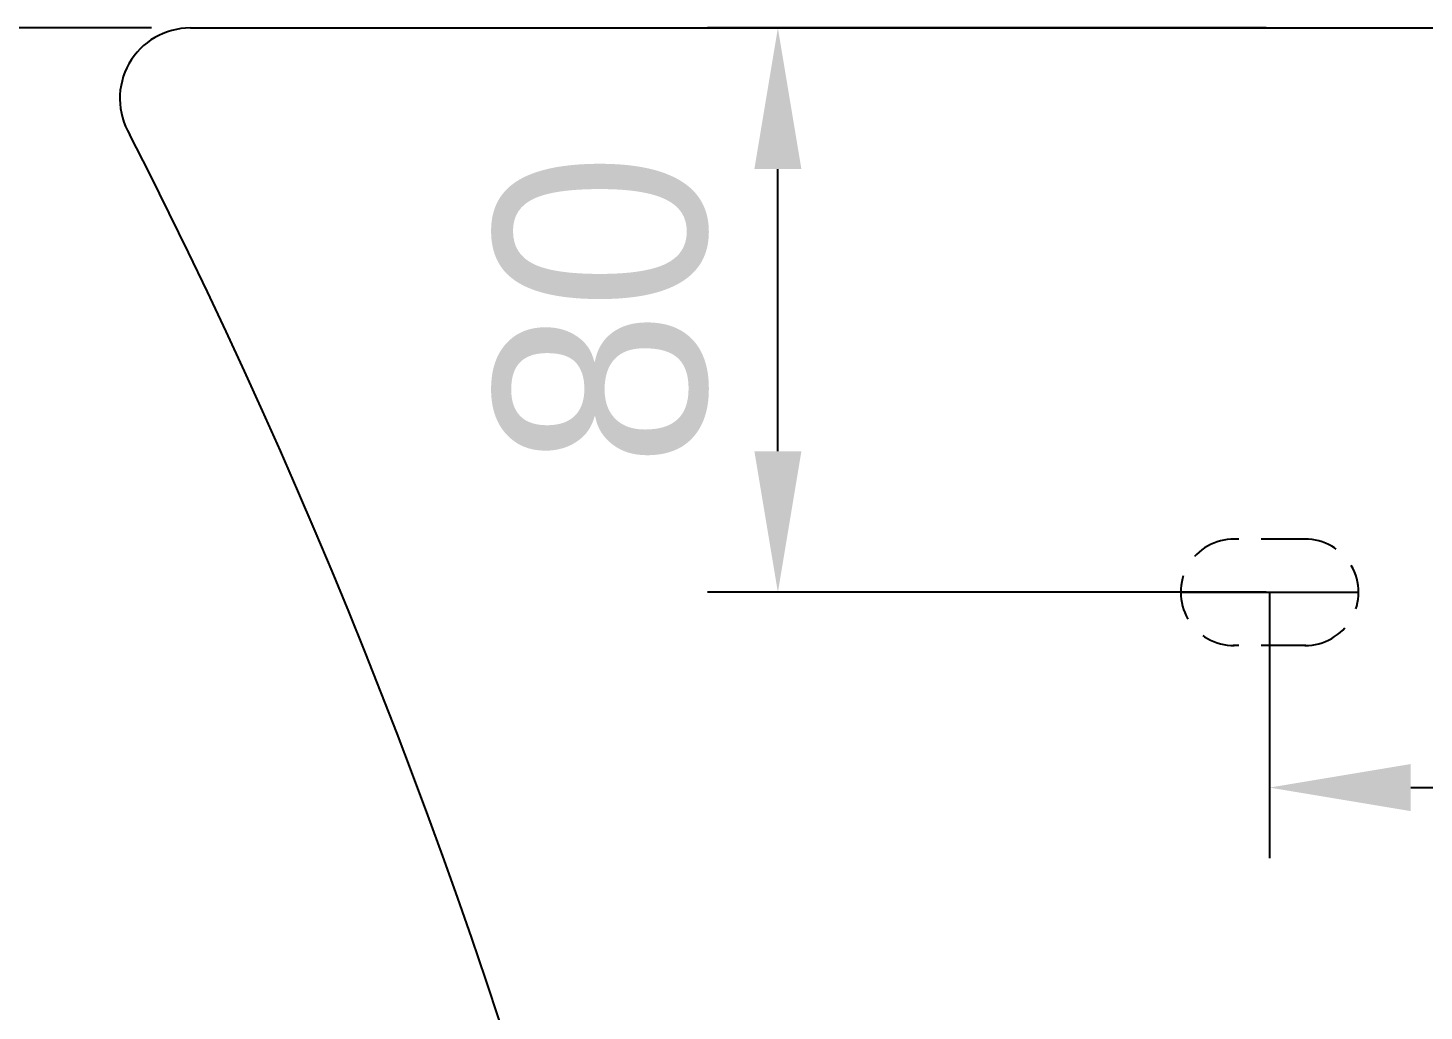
# Model space of a CAD drawing. Extents: x 69200 to 71625, y 58354 to 61785.
# Drawn here: x 69682.7 to 69880.6, y 59886.5 to 60025.8 of the extents above; entities that cross this region are included whole.
import ezdxf

# ---------------------------------------------------------------- set-up
doc = ezdxf.new("R2010")
doc.units = 0
doc.header["$MEASUREMENT"] = 0
doc.linetypes.add('HIDDEN', pattern=[9.524999999999999, 6.35, -3.175])
doc.layers.get('0').update_dxf_attribs({"linetype": 'CONTINUOUS'})
doc.layers.get('Defpoints').update_dxf_attribs({"linetype": 'CONTINUOUS'})
doc.layers.add('2', color=2, linetype='HIDDEN')
doc.styles.add('h', font='', dxfattribs={"height": 30})
doc.styles.get('h').set_extended_font_data('Haansoft Batang')
doc.dimstyles.new('AM_ISO$0', dxfattribs={"dimtxt": 3, "dimasz": 20, "dimexe": 10, "dimexo": 0.5, "dimgap": 10, "dimtad": 1, "dimdec": 0, "dimdsep": 46, "dimtxsty": 'h', "dimcen": -5, "dimclrd": 256, "dimclre": 256, "dimclrt": 256, "dimadec": 0, "dimazin": 2, "dimtp": 0.1, "dimtm": 0.1, "dimtfac": 0.71, "dimtdec": 0, "dimtmove": 0, "dimatfit": 3, "dimfxl": 0, "dimlwd": -1, "dimlwe": -1, "dimarcsym": 0})

# ---------------------------------------------------------------- blocks, each defined once
blk = doc.blocks.new('*D24')
at = {"linetype": 'ByBlock'}
for p, q in [((69700.22902834011, 60025.84928787418), (69625.13394265743, 60025.84928787418)), ((69635.13394265743, 59646.00404116247), (69635.13394265743, 60005.84928787418)), ((69798.21373399101, 59626.00404116247), (69625.13394265743, 59626.00404116247))]:
    blk.add_line(p, q, dxfattribs=at)
for points in [[(69631.8006093241, 60005.84928787418), (69638.46727599076, 60005.84928787418), (69635.13394265743, 60025.84928787418)], [(69631.8006093241, 59646.00404116247), (69638.46727599076, 59646.00404116247), (69635.13394265743, 59626.00404116247)]]:
    blk.add_solid(points)
at = {"layer": 'Defpoints', "color": 0}
for p in [(69635.13394265743, 60025.84928787418), (69700.72902834011, 60025.84928787418), (69798.71373399101, 59626.00404116247)]:
    blk.add_point(p, dxfattribs=at)
at = {"insert": (69610.13394265743, 59825.92666451829), "char_height": 30, "attachment_point": 5, "rotation": 90, "style": 'h'}
blk.add_mtext('400', dxfattribs=at)
blk = doc.blocks.new('*D29')
at = {"linetype": 'ByBlock'}
for p, q in [((69858.23823830493, 60025.84928787418), (69779.0243022835, 60025.84928787418)), ((69789.0243022835, 59965.84928787418), (69789.0243022835, 60005.84928787418)), ((69858.23823830493, 59945.84928787418), (69779.0243022835, 59945.84928787418))]:
    blk.add_line(p, q, dxfattribs=at)
for points in [[(69785.69096895018, 60005.84928787418), (69792.35763561683, 60005.84928787418), (69789.0243022835, 60025.84928787418)], [(69785.69096895018, 59965.84928787418), (69792.35763561683, 59965.84928787418), (69789.0243022835, 59945.84928787418)]]:
    blk.add_solid(points)
at = {"layer": 'Defpoints', "color": 0}
for p in [(69789.0243022835, 60025.84928787418), (69858.73823830493, 60025.84928787418), (69858.73823830493, 59945.84928787418)]:
    blk.add_point(p, dxfattribs=at)
at = {"insert": (69764.0243022835, 59985.84928787415), "char_height": 30, "attachment_point": 5, "rotation": 90, "style": 'h'}
blk.add_mtext('80', dxfattribs=at)
blk = doc.blocks.new('*D25')
at = {"linetype": 'ByBlock'}
for p, q in [((69858.73823830488, 59945.34928787416), (69858.73823830488, 59908.16928493331)), ((70032.73823830488, 59945.34928787416), (70032.73823830488, 59908.16928493331)), ((69878.73823830488, 59918.16928493331), (70012.73823830488, 59918.16928493331))]:
    blk.add_line(p, q, dxfattribs=at)
for points in [[(69878.73823830488, 59921.50261826665), (69878.73823830488, 59914.83595159998), (69858.73823830488, 59918.16928493331)], [(70012.73823830488, 59921.50261826665), (70012.73823830488, 59914.83595159998), (70032.73823830488, 59918.16928493331)]]:
    blk.add_solid(points)
at = {"layer": 'Defpoints', "color": 0}
for p in [(69858.73823830488, 59945.84928787416, 0.3347519340945411), (70032.73823830488, 59945.84928787416, 0.3347519340945411), (70032.73823830488, 59918.16928493331)]:
    blk.add_point(p, dxfattribs=at)
at = {"insert": (69952.13072484024, 59943.16928493331), "char_height": 30, "attachment_point": 5, "style": 'h'}
blk.add_mtext('174', dxfattribs=at)

msp = doc.modelspace()

# ---------------------------------------------------------------- linework, layer by layer
for p, q in [((69705.72902834008, 60025.84928787415, -57.71453437612589), (70185.7474482697, 60025.84928787416, -57.71453437612587)), ((69846.13368924928, 59945.84928563471, -57.37978244203134), (69871.3427873605, 59945.84929011361, -57.37978244203134)), ((69858.7382383049, 59945.84928787415, -57.37978244203134), (69858.7382383049, 59939.12556740357, -57.37978244203134))]:
    msp.add_line(p, q)
for centre, radius, start, end in [((69705.72902834008, 60015.84928787415, -57.71453437612589), 10, 90, 210.9475034770612), ((68910.52500971445, 59608.69163792142, -57.7145343761259), 883.4020542407061, 1.386985142357588, 27.06982808265404)]:
    msp.add_arc(centre, radius, start, end)
at = {"layer": '2', "color": 0, "linetype": 'HIDDEN'}
for p, q in [((69863.88046243103, 59953.37814000621, -57.37978244203134), (69853.59254161123, 59953.37810838197, -57.37978244203136)), ((69863.88046243231, 59938.32043128309, -57.37978244203134), (69853.5925416125, 59938.32046290559, -57.37978244203136))]:
    msp.add_line(p, q, dxfattribs=at)
for centre, start, end in [((69853.66284017828, 59945.84928564378, -57.37978244203134), 89.46538226527692, 270.5346177589033), ((69863.8136364315, 59945.84928564465, -57.37978244203134), 269.4911046529892, 90.5089633631035)]:
    msp.add_arc(centre, 7.529150928998861, start, end, dxfattribs=at)

# ---------------------------------------------------------------- dimensions: what is measured, and where the dimension line sits
dim = msp.add_linear_dim(base=(69635.13394265743, 60025.84928787418, -57.71453437612588), p1=(69798.71373399098, 59626.00404116244, -57.71453437612588), p2=(69700.72902834008, 60025.84928787415, -57.71453437612589), angle=90, dimstyle='AM_ISO$0', override={"dimtmove": 1})
dim.commit()
dim.dimension.update_dxf_attribs({"geometry": '*D24', "text_midpoint": (69610.13394265743, 59825.92666451829, -57.71453437612588)})
dim = msp.add_linear_dim(base=(69789.0243022835, 60025.84928787418), p1=(69858.7382383049, 59945.84928787415), p2=(69858.7382383049, 60025.84928787415), angle=90, dimstyle='AM_ISO$0')
dim.commit()
dim.dimension.update_dxf_attribs({"geometry": '*D29', "text_midpoint": (69764.0243022835, 59985.84928787415)})
dim = msp.add_linear_dim(base=(70032.73823830488, 59918.16928493331, -57.71453437612588), p1=(69858.73823830488, 59945.84928787416, -57.37978244203134), p2=(70032.73823830488, 59945.84928787416, -57.37978244203134), dimstyle='AM_ISO$0')
dim.commit()
dim.dimension.update_dxf_attribs({"geometry": '*D25', "text_midpoint": (69952.13072484024, 59918.16928493331, -57.71453437612588), "dimtype": 160})

doc.saveas('drawing.dxf')
